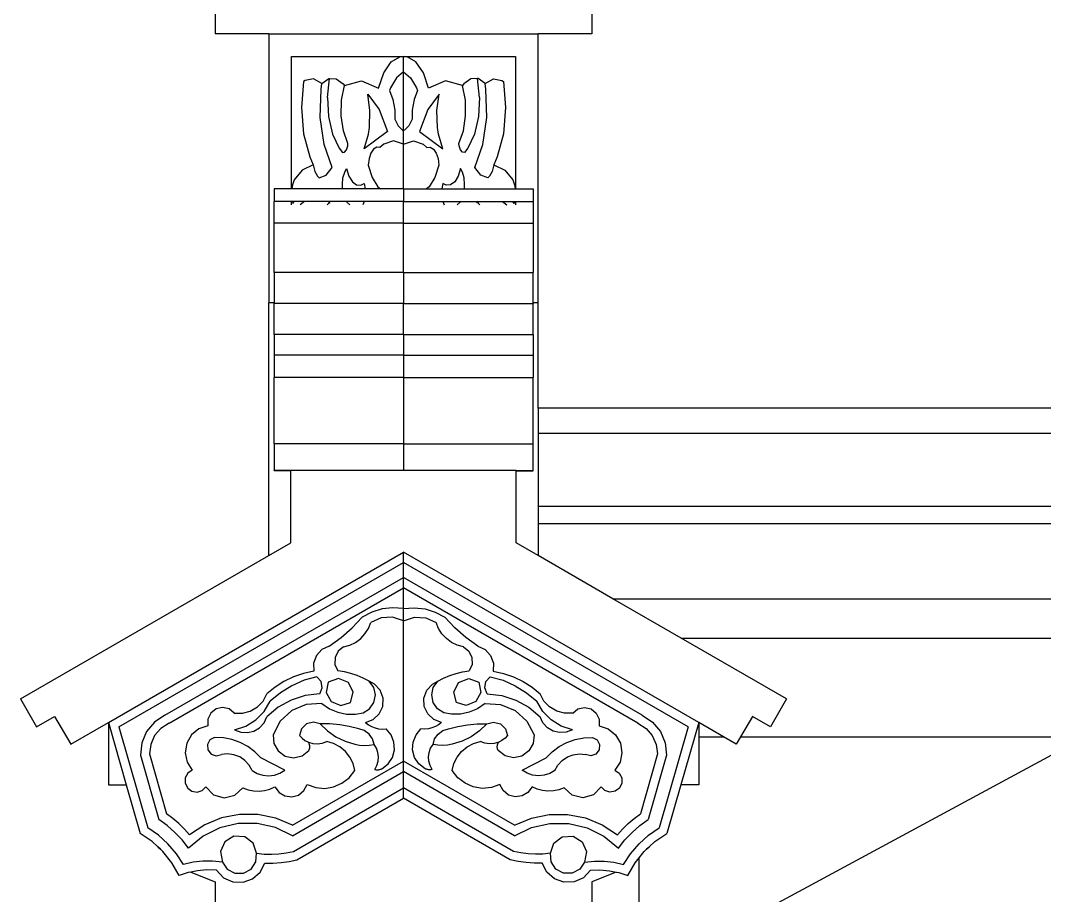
# Model space of a CAD drawing. Extents: x -24961 to 905641, y -154323 to 635957.
# Drawn here: x 395459 to 396981, y -101452 to -100152 of the extents above; entities that cross this region are included whole.
import ezdxf

# ---------------------------------------------------------------- set-up
doc = ezdxf.new("R2010")
doc.units = 0
doc.header["$LTSCALE"] = 1000
doc.header["$MEASUREMENT"] = 0
doc.layers.add('WALL', color=9, linetype='Continuous')
doc.layers.add('建筑_瓦', color=8, linetype='Continuous')

msp = doc.modelspace()

# ---------------------------------------------------------------- linework, layer by layer
for p, q in [((395748.2, -100132.1), (395748.2, -100171.9)), ((396308.2, -100132.1), (396308.2, -100171.9)), ((395828.2, -100171.9), (395748.2, -100171.9)), ((395828.2, -100171.9), (395828.2, -100571.9)), ((395828.2, -100171.9), (396228.2, -100171.9)), ((396228.2, -100571.9), (396228.2, -100171.9)), ((396308.2, -100171.9), (396228.2, -100171.9)), ((395861.9, -100402.3), (395861.9, -100205.6)), ((395861.9, -100205.6), (396028.2, -100205.6)), ((396009.8, -100213.9), (396022.8, -100206.1)), ((396022.8, -100206.1), (396028.2, -100205.6)), ((396033.7, -100206.1), (396028.2, -100205.6)), ((396028.2, -100228.7), (396028.2, -100205.6)), ((396028.2, -100205.6), (396194.6, -100205.6)), ((396046.7, -100213.9), (396033.7, -100206.1)), ((396194.6, -100205.6), (396194.6, -100402.3)), ((395998.8, -100230.1), (396009.8, -100213.9)), ((396057.7, -100230.1), (396046.7, -100213.9)), ((395894.6, -100239.2), (395882.1, -100241.4)), ((395906.7, -100246.1), (395894.6, -100239.2)), ((395906.7, -100246.1), (395917.1, -100238.6)), ((395915.2, -100266.5), (395918.2, -100238.7)), ((395917.1, -100238.6), (395918.2, -100238.7)), ((395918.2, -100238.7), (395928.1, -100238.8)), ((395928.1, -100238.8), (395938.5, -100246.5)), ((395991, -100252.8), (395998.8, -100230.1)), ((396017.6, -100237.4), (396009, -100252.6)), ((396028.2, -100228.7), (396017.6, -100237.4)), ((396028.2, -100316), (396028.2, -100228.7)), ((396028.2, -100228.7), (396038.8, -100237.4)), ((396038.8, -100237.4), (396047.5, -100252.6)), ((396065.5, -100252.8), (396057.7, -100230.1)), ((396128.3, -100238.8), (396118, -100246.5)), ((396138.3, -100238.7), (396128.3, -100238.8)), ((396139.4, -100238.6), (396138.3, -100238.7)), ((396141.3, -100266.5), (396138.3, -100238.7)), ((396149.7, -100246.1), (396139.4, -100238.6)), ((396149.7, -100246.1), (396161.8, -100239.2)), ((396161.8, -100239.2), (396174.3, -100241.4)), ((395879.7, -100242.9), (395876.5, -100281.7)), ((395882.1, -100241.4), (395879.7, -100242.9)), ((395904.5, -100296.3), (395905.7, -100254.3)), ((395905.7, -100254.3), (395906.7, -100246.1)), ((395936.3, -100270.6), (395940.4, -100248.9)), ((395938.5, -100246.5), (395940.4, -100248.9)), ((395940.4, -100248.9), (395965.8, -100241.9)), ((395965.8, -100241.9), (395991, -100252.8)), ((396009, -100252.6), (396007.5, -100256.3)), ((396047.5, -100252.6), (396048.9, -100256.3)), ((396090.6, -100241.9), (396065.5, -100252.8)), ((396116.1, -100248.9), (396090.6, -100241.9)), ((396118, -100246.5), (396116.1, -100248.9)), ((396120.2, -100270.6), (396116.1, -100248.9)), ((396150.8, -100254.3), (396149.7, -100246.1)), ((396152, -100296.3), (396150.8, -100254.3)), ((396174.3, -100241.4), (396176.7, -100242.9)), ((396176.7, -100242.9), (396180, -100281.7)), ((395915.2, -100266.5), (395916.7, -100295.2)), ((395935.8, -100293.8), (395936.3, -100270.6)), ((395978.4, -100286), (395975.1, -100261.6)), ((395975.1, -100261.6), (395992.1, -100284.5)), ((396007.5, -100256.3), (396012.6, -100269.5)), ((396012.6, -100269.5), (396015.2, -100285.3)), ((396043.9, -100269.5), (396041.3, -100285.3)), ((396048.9, -100256.3), (396043.9, -100269.5)), ((396081.4, -100261.6), (396064.4, -100284.5)), ((396078, -100286), (396081.4, -100261.6)), ((396120.6, -100293.8), (396120.2, -100270.6)), ((396141.3, -100266.5), (396139.7, -100295.2)), ((395876.5, -100281.7), (395879.7, -100320.5)), ((395977.7, -100311.3), (395978.4, -100286)), ((395992.1, -100284.5), (396004.4, -100317.4)), ((396015.2, -100285.3), (396015.4, -100298.7)), ((396041.3, -100285.3), (396041.1, -100298.7)), ((396064.4, -100284.5), (396052, -100317.4)), ((396078.8, -100311.3), (396078, -100286)), ((396180, -100281.7), (396176.8, -100320.5)), ((395910.2, -100336.7), (395904.5, -100296.3)), ((395916.7, -100295.2), (395922.8, -100321.3)), ((395939.1, -100316.1), (395935.8, -100293.8)), ((396015.4, -100298.7), (396020.4, -100309)), ((396041.1, -100298.7), (396036.1, -100309)), ((396117.4, -100316.1), (396120.6, -100293.8)), ((396139.7, -100295.2), (396133.7, -100321.3)), ((396146.2, -100336.7), (396152, -100296.3)), ((395945.7, -100334.9), (395939.1, -100316.1)), ((395976.2, -100321), (395977.7, -100311.3)), ((396020.4, -100309), (396026.8, -100315.3)), ((396026.8, -100315.3), (396028.2, -100316)), ((396029.6, -100315.3), (396028.2, -100316)), ((396028.2, -100336.2), (396028.2, -100316)), ((396036.1, -100309), (396029.6, -100315.3)), ((396080.3, -100321), (396078.8, -100311.3)), ((396110.7, -100334.9), (396117.4, -100316.1)), ((395879.7, -100320.5), (395888.9, -100355)), ((395922.8, -100321.3), (395932.6, -100342.1)), ((396004.4, -100317.4), (395969.9, -100342.9)), ((395969.9, -100342.9), (395976.2, -100321)), ((396013.5, -100331.2), (395998.9, -100336.3)), ((396028.2, -100336.2), (396013.5, -100331.2)), ((396028.2, -100336.2), (396042.9, -100331.2)), ((396042.9, -100331.2), (396057.6, -100336.3)), ((396052, -100317.4), (396086.6, -100342.9)), ((396086.6, -100342.9), (396080.3, -100321)), ((396133.7, -100321.3), (396123.9, -100342.1)), ((396176.8, -100320.5), (396167.5, -100355)), ((395922.2, -100370.9), (395910.2, -100336.7)), ((395932.6, -100342.1), (395937.4, -100348.3)), ((395940.7, -100347.8), (395943.5, -100344.4)), ((395943.5, -100344.4), (395945.3, -100338.7)), ((395945.3, -100338.7), (395945.7, -100334.9)), ((395983.8, -100343.6), (395979.8, -100349.5)), ((395988.5, -100340.7), (395983.8, -100343.6)), ((395993.3, -100341), (395988.5, -100340.7)), ((395998.9, -100336.3), (395993.3, -100341)), ((396028.2, -100402.3), (396028.2, -100336.2)), ((396057.6, -100336.3), (396063.1, -100341)), ((396063.1, -100341), (396068, -100340.7)), ((396068, -100340.7), (396072.7, -100343.6)), ((396072.7, -100343.6), (396076.7, -100349.5)), ((396111.1, -100338.7), (396110.7, -100334.9)), ((396113, -100344.4), (396111.1, -100338.7)), ((396115.8, -100347.8), (396113, -100344.4)), ((396123.9, -100342.1), (396119.1, -100348.3)), ((396134.3, -100370.9), (396146.2, -100336.7)), ((395888.9, -100355), (395894.1, -100366.7)), ((395937.4, -100348.3), (395940.7, -100347.8)), ((395977, -100357.6), (395975.6, -100367.2)), ((395979.8, -100349.5), (395977, -100357.6)), ((396076.7, -100349.5), (396079.5, -100357.6)), ((396079.5, -100357.6), (396080.9, -100367.2)), ((396119.1, -100348.3), (396115.8, -100347.8)), ((396167.5, -100355), (396162.4, -100366.7)), ((395877.6, -100374.6), (395865.9, -100389)), ((395894.1, -100366.7), (395877.6, -100374.6)), ((395894.1, -100366.7), (395896.4, -100376.5)), ((395896.4, -100376.5), (395900.3, -100383.7)), ((395913.1, -100382.1), (395922.2, -100370.9)), ((395938.3, -100386.2), (395940.8, -100377.5)), ((395940.8, -100377.5), (395943.7, -100372.1)), ((395943.7, -100372.1), (395947.2, -100383.5)), ((395975.6, -100367.2), (395981.5, -100385.7)), ((396080.9, -100367.2), (396075, -100385.7)), ((396112.8, -100372.1), (396109.3, -100383.5)), ((396115.7, -100377.5), (396112.8, -100372.1)), ((396118.2, -100386.2), (396115.7, -100377.5)), ((396143.3, -100382.1), (396134.3, -100370.9)), ((396160.1, -100376.5), (396156.2, -100383.7)), ((396162.4, -100366.7), (396160.1, -100376.5)), ((396162.4, -100366.7), (396178.9, -100374.6)), ((396178.9, -100374.6), (396190.6, -100389)), ((395865.9, -100389), (395863.2, -100396.7)), ((395900.3, -100383.7), (395902.7, -100386)), ((395902.7, -100386), (395913.1, -100382.1)), ((395937.4, -100396.1), (395938.3, -100386.2)), ((395947.2, -100383.5), (395952.2, -100392)), ((395952.2, -100392), (395958.3, -100396.7)), ((395981.5, -100385.7), (395990, -100399.3)), ((396075, -100385.7), (396066.5, -100399.3)), ((396104.3, -100392), (396098.2, -100396.7)), ((396109.3, -100383.5), (396104.3, -100392)), ((396119.1, -100396.1), (396118.2, -100386.2)), ((396153.7, -100386), (396143.3, -100382.1)), ((396156.2, -100383.7), (396153.7, -100386)), ((396190.6, -100389), (396193.3, -100396.7)), ((395835.8, -100402.3), (395835.8, -100421.1)), ((395861.9, -100402.3), (395835.8, -100402.3)), ((395862.4, -100402.3), (395861.9, -100402.3)), ((395863.2, -100396.7), (395862.4, -100402.3)), ((395937.8, -100402.3), (395862.4, -100402.3)), ((395937.8, -100402.3), (395937.4, -100396.1)), ((395971.3, -100402.3), (395937.8, -100402.3)), ((395958.3, -100396.7), (395964.9, -100397.1)), ((395964.9, -100397.1), (395969.9, -100394.3)), ((395969.9, -100394.3), (395971.3, -100402.3)), ((395994.2, -100402.3), (395971.3, -100402.3)), ((395990, -100399.3), (395994.2, -100402.3)), ((396028.2, -100402.3), (395994.2, -100402.3)), ((396028.2, -100402.3), (396028.2, -100421.1)), ((396028.2, -100402.3), (396062.3, -100402.3)), ((396066.5, -100399.3), (396062.3, -100402.3)), ((396062.3, -100402.3), (396085.2, -100402.3)), ((396086.6, -100394.3), (396085.2, -100402.3)), ((396085.2, -100402.3), (396118.7, -100402.3)), ((396091.6, -100397.1), (396086.6, -100394.3)), ((396098.2, -100396.7), (396091.6, -100397.1)), ((396118.7, -100402.3), (396119.1, -100396.1)), ((396118.7, -100402.3), (396194.1, -100402.3)), ((396193.3, -100396.7), (396194.1, -100402.3)), ((396194.1, -100402.3), (396194.6, -100402.3)), ((396194.6, -100402.3), (396220.7, -100402.3)), ((396220.7, -100402.3), (396220.7, -100421.1)), ((395861.9, -100421.1), (395835.8, -100421.1)), ((395835.8, -100453.2), (395835.8, -100421.1)), ((395861.9, -100426), (395861.9, -100421.1)), ((395863.2, -100421.1), (395861.9, -100421.1)), ((395863.2, -100421.1), (395863.8, -100424)), ((395865.8, -100421.1), (395863.2, -100421.1)), ((395863.8, -100424), (395865.8, -100421.1)), ((395879, -100421.1), (395865.8, -100421.1)), ((395879, -100422.8), (395874.8, -100426)), ((395881.3, -100421.1), (395879, -100422.8)), ((395879, -100421.1), (395879, -100422.8)), ((395881.3, -100421.1), (395879, -100421.1)), ((395915.3, -100421.1), (395881.3, -100421.1)), ((395919, -100422.7), (395915.3, -100421.1)), ((395943.5, -100421.1), (395915.3, -100421.1)), ((395917.3, -100423.6), (395919, -100422.7)), ((395943.9, -100422), (395943.5, -100421.1)), ((395969.7, -100421.1), (395943.5, -100421.1)), ((395948.4, -100426), (395943.9, -100422)), ((395969.7, -100421.1), (395967.9, -100426)), ((396028.2, -100421.1), (395969.7, -100421.1)), ((396028.2, -100421.1), (396086.7, -100421.1)), ((396028.2, -100453.2), (396028.2, -100421.1)), ((396086.7, -100421.1), (396088.6, -100426)), ((396086.7, -100421.1), (396113, -100421.1)), ((396108.1, -100426), (396112.5, -100422)), ((396112.5, -100422), (396113, -100421.1)), ((396113, -100421.1), (396141.1, -100421.1)), ((396137.4, -100422.7), (396141.1, -100421.1)), ((396139.2, -100423.6), (396137.4, -100422.7)), ((396141.1, -100421.1), (396175.2, -100421.1)), ((396175.2, -100421.1), (396177.5, -100422.8)), ((396175.2, -100421.1), (396177.5, -100421.1)), ((396177.5, -100421.1), (396177.5, -100422.8)), ((396177.5, -100421.1), (396190.7, -100421.1)), ((396177.5, -100422.8), (396181.6, -100426)), ((396192.7, -100424), (396190.7, -100421.1)), ((396190.7, -100421.1), (396193.2, -100421.1)), ((396193.2, -100421.1), (396192.7, -100424)), ((396193.2, -100421.1), (396194.6, -100421.1)), ((396194.6, -100421.1), (396194.6, -100426)), ((396194.6, -100421.1), (396220.7, -100421.1)), ((396220.7, -100421.1), (396220.7, -100453.2)), ((395914.9, -100426), (395917.3, -100423.6)), ((396141.6, -100426), (396139.2, -100423.6)), ((396028.2, -100453.2), (395835.8, -100453.2)), ((395835.8, -100526.6), (395835.8, -100453.2)), ((396028.2, -100526.6), (396028.2, -100453.2)), ((396028.2, -100453.2), (396220.7, -100453.2)), ((396220.7, -100453.2), (396220.7, -100526.6)), ((396028.2, -100526.6), (395835.8, -100526.6)), ((395835.8, -100526.6), (395835.8, -100571.9)), ((396028.2, -100526.6), (396028.2, -100572.8)), ((396028.2, -100526.6), (396220.7, -100526.6)), ((396220.7, -100571.9), (396220.7, -100526.6)), ((395835.8, -100571.9), (395828.2, -100571.9)), ((395828.2, -100947.1), (395828.2, -100571.9)), ((395835.8, -100571.9), (395835.8, -100572.8)), ((396028.2, -100572.8), (395835.8, -100572.8)), ((395835.8, -100619), (395835.8, -100572.8)), ((396028.2, -100572.8), (396220.7, -100572.8)), ((396028.2, -100619), (396028.2, -100572.8)), ((396228.2, -100571.9), (396220.7, -100571.9)), ((396220.7, -100571.9), (396220.7, -100572.8)), ((396220.7, -100619), (396220.7, -100572.8)), ((396228.2, -100728.3), (396228.2, -100571.9)), ((395835.8, -100619), (395835.8, -100649.4)), ((396028.2, -100619), (395835.8, -100619)), ((396028.2, -100619), (396220.7, -100619)), ((396028.2, -100619), (396028.2, -100649.4)), ((396220.7, -100619), (396220.7, -100649.4)), ((396028.2, -100649.4), (395835.8, -100649.4)), ((395835.8, -100649.4), (395835.8, -100682.5)), ((396028.2, -100649.4), (396220.7, -100649.4)), ((396028.2, -100649.4), (396028.2, -100682.5)), ((396220.7, -100649.4), (396220.7, -100682.5)), ((396028.2, -100682.5), (395835.8, -100682.5)), ((395835.8, -100781.3), (395835.8, -100682.5)), ((396028.2, -100682.5), (396220.7, -100682.5)), ((396028.2, -100682.5), (396028.2, -100781.3)), ((396220.7, -100781.3), (396220.7, -100682.5)), ((405424, -100728.3), (396228.2, -100728.3)), ((396228.2, -100728.3), (396228.2, -100765.9)), ((405434.7, -100765.9), (396228.2, -100765.9)), ((396228.2, -100765.9), (396228.2, -100874.6)), ((396028.2, -100781.3), (395835.8, -100781.3)), ((395835.8, -100781.3), (395835.8, -100820.8)), ((396028.2, -100781.3), (396220.7, -100781.3)), ((396028.2, -100781.3), (396028.2, -100820.8)), ((396220.7, -100820.8), (396220.7, -100781.3)), ((395835.8, -100821.1), (395835.8, -100820.8)), ((395860.7, -100820.8), (395835.8, -100820.8)), ((395860.7, -100821.1), (395835.8, -100821.1)), ((395835.8, -100821.4), (395835.8, -100821.1)), ((395860.7, -100821.4), (395835.8, -100821.4)), ((396028.2, -100820.8), (395860.7, -100820.8)), ((395860.7, -100821.1), (395860.7, -100820.8)), ((395860.7, -100821.4), (395860.7, -100821.1)), ((395860.7, -100928.4), (395860.7, -100821.4)), ((396195.7, -100820.8), (396028.2, -100820.8)), ((396195.7, -100820.8), (396220.7, -100820.8)), ((396195.7, -100821.1), (396195.7, -100820.8)), ((396195.7, -100821.1), (396220.7, -100821.1)), ((396195.7, -100821.4), (396195.7, -100821.1)), ((396195.7, -100821.4), (396220.7, -100821.4)), ((396195.7, -100928.4), (396195.7, -100821.4)), ((396220.7, -100820.8), (396220.7, -100821.1)), ((396220.7, -100821.4), (396220.7, -100821.1)), ((405548.2, -100874.6), (396228.2, -100874.6)), ((396228.2, -100874.6), (396228.2, -100900.2)), ((405628.2, -100900.2), (396228.2, -100900.2)), ((396228.2, -100900.2), (396228.2, -100947.1)), ((395828.2, -100947.1), (395860.7, -100928.4)), ((396228.2, -100947.1), (396195.7, -100928.4)), ((395459, -101160.3), (395828.2, -100947.1)), ((395589.6, -101195.4), (396028.2, -100942.2)), ((396028.2, -100957.6), (396028.2, -100942.2)), ((396466.9, -101195.4), (396028.2, -100942.2)), ((396339.3, -101011.3), (396228.2, -100947.1)), ((395605.2, -101201.8), (396028.2, -100957.6)), ((396028.2, -100979.9), (396028.2, -100957.6)), ((396451.2, -101201.8), (396028.2, -100957.6)), ((395673.7, -101184.6), (396028.2, -100979.9)), ((396028.2, -100995.3), (396028.2, -100979.9)), ((396382.7, -101184.6), (396028.2, -100979.9)), ((395679.8, -101196.5), (396028.2, -100995.3)), ((396028.2, -101026.1), (396028.2, -100995.3)), ((396376.7, -101196.5), (396028.2, -100995.3)), ((396339.3, -101011.3), (405628.2, -101011.3)), ((396440.8, -101069.9), (396339.3, -101011.3)), ((395981, -101031.3), (395967, -101039)), ((395996.3, -101026.4), (395981, -101031.3)), ((396012.3, -101024.7), (395996.3, -101026.4)), ((396028.2, -101026.1), (396012.3, -101024.7)), ((396028.2, -101026.1), (396044.2, -101024.7)), ((396028.2, -101044.1), (396028.2, -101026.1)), ((396044.2, -101024.7), (396060.2, -101026.4)), ((396060.2, -101026.4), (396075.4, -101031.3)), ((396075.4, -101031.3), (396089.5, -101039)), ((395951.9, -101054.7), (395967, -101039)), ((395976, -101055.5), (395979.5, -101046.6)), ((395995, -101039.6), (395979.5, -101046.6)), ((396012, -101038.7), (395995, -101039.6)), ((396028.2, -101044.1), (396012, -101038.7)), ((396028.2, -101044.1), (396044.4, -101038.7)), ((396028.2, -101252.8), (396028.2, -101044.1)), ((396044.4, -101038.7), (396061.5, -101039.6)), ((396061.5, -101039.6), (396077, -101046.6)), ((396080.4, -101055.5), (396077, -101046.6)), ((396104.6, -101054.7), (396089.5, -101039)), ((395935.5, -101069), (395951.9, -101054.7)), ((395971, -101063.6), (395976, -101055.5)), ((396085.4, -101063.6), (396080.4, -101055.5)), ((396121, -101069), (396104.6, -101054.7)), ((395918, -101081.8), (395935.5, -101069)), ((395948.5, -101080.5), (395957, -101076.3)), ((395957, -101076.3), (395964.6, -101070.6)), ((395964.6, -101070.6), (395971, -101063.6)), ((396091.9, -101070.6), (396085.4, -101063.6)), ((396099.5, -101076.3), (396091.9, -101070.6)), ((396108, -101080.5), (396099.5, -101076.3)), ((396138.5, -101081.8), (396121, -101069)), ((396440.8, -101069.9), (405628.2, -101069.9)), ((396597.4, -101160.3), (396440.8, -101069.9)), ((395907.1, -101087), (395899, -101095.8)), ((395918, -101081.8), (395907.1, -101087)), ((395931.2, -101089.5), (395926.6, -101098.8)), ((395939.3, -101083.1), (395931.2, -101089.5)), ((395939.3, -101083.1), (395948.5, -101080.5)), ((396117.2, -101083.1), (396108, -101080.5)), ((396117.2, -101083.1), (396125.3, -101089.5)), ((396125.3, -101089.5), (396129.9, -101098.8)), ((396138.5, -101081.8), (396149.4, -101087)), ((396149.4, -101087), (396157.5, -101095.8)), ((395899, -101095.8), (395894.7, -101107)), ((395894.7, -101107), (395894.9, -101119.1)), ((395926.6, -101098.8), (395926.4, -101109.2)), ((396129.9, -101098.8), (396130.1, -101109.2)), ((396157.5, -101095.8), (396161.8, -101107)), ((396161.8, -101107), (396161.6, -101119.1)), ((395879.5, -101122.3), (395864.7, -101127.4)), ((395894.9, -101119.1), (395879.5, -101122.3)), ((395926.4, -101109.2), (395930.6, -101118.6)), ((395940.4, -101120.2), (395930.6, -101118.6)), ((395950, -101122.5), (395940.4, -101120.2)), ((395959.4, -101125.6), (395950, -101122.5)), ((396097.1, -101125.6), (396106.5, -101122.5)), ((396106.5, -101122.5), (396116.1, -101120.2)), ((396116.1, -101120.2), (396125.8, -101118.6)), ((396130.1, -101109.2), (396125.8, -101118.6)), ((396161.6, -101119.1), (396176.9, -101122.3)), ((396176.9, -101122.3), (396191.8, -101127.4)), ((395850.5, -101134.2), (395837.3, -101142.7)), ((395864.7, -101127.4), (395850.5, -101134.2)), ((395880.4, -101132.6), (395862.2, -101140.6)), ((395899.5, -101127.3), (395880.4, -101132.6)), ((395905.8, -101134.4), (395899.5, -101127.3)), ((395907.5, -101143.9), (395905.8, -101134.4)), ((395916.4, -101135.4), (395913.5, -101150.5)), ((395931.4, -101130), (395916.4, -101135.4)), ((395946.3, -101135.8), (395931.4, -101130)), ((395953.6, -101150), (395946.3, -101135.8)), ((395968.5, -101129.3), (395959.4, -101125.6)), ((395977.4, -101133.8), (395968.5, -101129.3)), ((395985.1, -101138.4), (395977.4, -101133.8)), ((395984, -101143.1), (395977.4, -101133.8)), ((395993.5, -101147.4), (395985.1, -101138.4)), ((396063, -101147.4), (396071.4, -101138.4)), ((396071.4, -101138.4), (396079.1, -101133.8)), ((396072.5, -101143.1), (396079.1, -101133.8)), ((396079.1, -101133.8), (396087.9, -101129.3)), ((396087.9, -101129.3), (396097.1, -101125.6)), ((396102.9, -101150), (396110.2, -101135.8)), ((396110.2, -101135.8), (396125.1, -101130)), ((396125.1, -101130), (396140.1, -101135.4)), ((396140.1, -101135.4), (396142.9, -101150.5)), ((396149, -101143.9), (396150.7, -101134.4)), ((396150.7, -101134.4), (396157, -101127.3)), ((396157, -101127.3), (396176.1, -101132.6)), ((396176.1, -101132.6), (396194.3, -101140.6)), ((396191.8, -101127.4), (396205.9, -101134.2)), ((396205.9, -101134.2), (396219.2, -101142.7)), ((395819.5, -101163.4), (395825.2, -101152.7)), ((395837.3, -101142.7), (395825.2, -101152.7)), ((395845.4, -101151), (395830.2, -101163.7)), ((395862.2, -101140.6), (395845.4, -101151)), ((395904, -101152.8), (395882.1, -101155.2)), ((395904, -101152.8), (395907.5, -101143.9)), ((395913.5, -101150.5), (395920.8, -101164)), ((395949.7, -101165.5), (395953.6, -101150)), ((395986.4, -101154.2), (395984, -101143.1)), ((395997.8, -101159), (395993.5, -101147.4)), ((396058.6, -101159), (396063, -101147.4)), ((396070.1, -101154.2), (396072.5, -101143.1)), ((396106.8, -101165.5), (396102.9, -101150)), ((396142.9, -101150.5), (396135.7, -101164)), ((396152.4, -101152.8), (396149, -101143.9)), ((396152.4, -101152.8), (396174.4, -101155.2)), ((396194.3, -101140.6), (396211.1, -101151)), ((396211.1, -101151), (396226.3, -101163.7)), ((396219.2, -101142.7), (396231.3, -101152.7)), ((396237, -101163.4), (396231.3, -101152.7)), ((395459, -101160.3), (395483, -101201.7)), ((395811.1, -101172.2), (395819.5, -101163.4)), ((395821.2, -101178.8), (395830.2, -101163.7)), ((395861.1, -101161.9), (395841.9, -101172.6)), ((395882.1, -101155.2), (395861.1, -101161.9)), ((395883.8, -101168.4), (395862.3, -101177.4)), ((395907.1, -101167.2), (395883.8, -101168.4)), ((395907.1, -101167.2), (395918.2, -101174.8)), ((395920.8, -101164), (395935, -101169.9)), ((395935, -101169.9), (395949.7, -101165.5)), ((395977.9, -101174.9), (395984.3, -101165.4)), ((395984.3, -101165.4), (395986.4, -101154.2)), ((395997.4, -101171.3), (395997.8, -101159)), ((396059.1, -101171.3), (396058.6, -101159)), ((396072.2, -101165.4), (396070.1, -101154.2)), ((396078.6, -101174.9), (396072.2, -101165.4)), ((396121.5, -101169.9), (396106.8, -101165.5)), ((396135.7, -101164), (396121.5, -101169.9)), ((396149.4, -101167.2), (396138.3, -101174.8)), ((396149.4, -101167.2), (396172.6, -101168.4)), ((396172.6, -101168.4), (396194.1, -101177.4)), ((396174.4, -101155.2), (396195.4, -101161.9)), ((396195.4, -101161.9), (396214.6, -101172.6)), ((396235.3, -101178.8), (396226.3, -101163.7)), ((396245.4, -101172.2), (396237, -101163.4)), ((396597.4, -101160.3), (396573.5, -101201.7)), ((395741.8, -101181.3), (395737.4, -101190.2)), ((395749.6, -101175.2), (395741.8, -101181.3)), ((395759.3, -101173), (395749.6, -101175.2)), ((395769, -101175.2), (395759.3, -101173)), ((395776.7, -101181.4), (395769, -101175.2)), ((395776.7, -101181.4), (395788.9, -101181.6)), ((395788.9, -101181.6), (395800.6, -101178.4)), ((395800.6, -101178.4), (395811.1, -101172.2)), ((395808.9, -101191.4), (395821.2, -101178.8)), ((395841.9, -101172.6), (395825.1, -101187)), ((395862.3, -101177.4), (395845.1, -101193.1)), ((395918.2, -101174.8), (395930.5, -101180)), ((395930.5, -101180), (395943.7, -101182.8)), ((395943.7, -101182.8), (395957.1, -101183)), ((395957.1, -101183), (395968.3, -101181.1)), ((395968.3, -101181.1), (395977.9, -101174.9)), ((395983.2, -101191), (395992.3, -101182.6)), ((395992.3, -101182.6), (395997.4, -101171.3)), ((396064.2, -101182.6), (396059.1, -101171.3)), ((396073.3, -101191), (396064.2, -101182.6)), ((396088.1, -101181.1), (396078.6, -101174.9)), ((396099.4, -101183), (396088.1, -101181.1)), ((396112.8, -101182.8), (396099.4, -101183)), ((396125.9, -101180), (396112.8, -101182.8)), ((396138.3, -101174.8), (396125.9, -101180)), ((396194.1, -101177.4), (396211.3, -101193.1)), ((396214.6, -101172.6), (396231.3, -101187)), ((396247.6, -101191.4), (396235.3, -101178.8)), ((396255.9, -101178.4), (396245.4, -101172.2)), ((396267.6, -101181.6), (396255.9, -101178.4)), ((396279.8, -101181.4), (396267.6, -101181.6)), ((396279.8, -101181.4), (396287.5, -101175.2)), ((396287.5, -101175.2), (396297.2, -101173)), ((396297.2, -101173), (396306.9, -101175.2)), ((396306.9, -101175.2), (396314.7, -101181.3)), ((396314.7, -101181.3), (396319, -101190.2)), ((395483, -101201.7), (395509.8, -101186.2)), ((395509.8, -101186.2), (395533.7, -101227.7)), ((395533.7, -101227.7), (395589.6, -101195.4)), ((395589.6, -101195.4), (395589.6, -101287.9)), ((395589.6, -101195.4), (395616, -101287.9)), ((395658.3, -101194.7), (395646.5, -101208.8)), ((395673.7, -101184.6), (395658.3, -101194.7)), ((395679.8, -101196.5), (395667.8, -101204.1)), ((395737.4, -101190.2), (395737.4, -101200.2)), ((395794, -101200.7), (395808.9, -101191.4)), ((395814.3, -101203.1), (395821, -101195.9)), ((395821, -101195.9), (395825.1, -101187)), ((395845.1, -101193.1), (395834.3, -101213.7)), ((395884.2, -101197.2), (395876.7, -101204.5)), ((395894.3, -101194.6), (395884.2, -101197.2)), ((395904.4, -101197.1), (395894.3, -101194.6)), ((395904.4, -101197.1), (395915.2, -101207.7)), ((395918.9, -101197.2), (395904.4, -101197.1)), ((395933.4, -101198.6), (395918.9, -101197.2)), ((395947.6, -101201.1), (395933.4, -101198.6)), ((395971.7, -101195.3), (395983.2, -101191)), ((395971.7, -101195.3), (395976, -101198.6)), ((395976, -101198.6), (395980.8, -101201.3)), ((396084.8, -101195.3), (396073.3, -101191)), ((396080.4, -101198.6), (396075.6, -101201.3)), ((396084.8, -101195.3), (396080.4, -101198.6)), ((396108.8, -101201.1), (396123.1, -101198.6)), ((396123.1, -101198.6), (396137.6, -101197.2)), ((396137.6, -101197.2), (396152.1, -101197.1)), ((396152.1, -101197.1), (396141.3, -101207.7)), ((396152.1, -101197.1), (396162.2, -101194.6)), ((396162.2, -101194.6), (396172.2, -101197.2)), ((396172.2, -101197.2), (396179.8, -101204.5)), ((396211.3, -101193.1), (396222.2, -101213.7)), ((396235.5, -101195.9), (396231.3, -101187)), ((396242.2, -101203.1), (396235.5, -101195.9)), ((396262.5, -101200.7), (396247.6, -101191.4)), ((396319, -101190.2), (396319.1, -101200.2)), ((396376.7, -101196.5), (396388.7, -101204.1)), ((396382.7, -101184.6), (396398.2, -101194.7)), ((396398.2, -101194.7), (396410, -101208.8)), ((396466.9, -101195.4), (396440.4, -101287.9)), ((396466.9, -101195.4), (396466.9, -101216.6)), ((396503.6, -101216.6), (396466.9, -101195.4)), ((396546.7, -101186.2), (396529.1, -101216.6)), ((396573.5, -101201.7), (396546.7, -101186.2)), ((395605.2, -101201.8), (395648.1, -101351.6)), ((395646.5, -101208.8), (395639.4, -101225.7)), ((395658.4, -101214.8), (395652.6, -101227.8)), ((395667.8, -101204.1), (395658.4, -101214.8)), ((395713, -101213.8), (395706, -101226.2)), ((395723.9, -101204.8), (395713, -101213.8)), ((395737.4, -101200.2), (395723.9, -101204.8)), ((395777.3, -101206.1), (395794, -101200.7)), ((395777.3, -101206.1), (395786.4, -101209.7)), ((395786.4, -101209.7), (395796.3, -101210.3)), ((395796.3, -101210.3), (395805.8, -101208.1)), ((395805.8, -101208.1), (395814.3, -101203.1)), ((395834.3, -101213.7), (395835.5, -101226.5)), ((395876.7, -101204.5), (395873.6, -101214.4)), ((395873.6, -101214.4), (395877.4, -101218.5)), ((395915.2, -101207.7), (395927.6, -101216.5)), ((395961.6, -101204.9), (395947.6, -101201.1)), ((395969.9, -101207.4), (395961.6, -101204.9)), ((395977, -101212.5), (395969.9, -101207.4)), ((395982, -101219.6), (395977, -101212.5)), ((395980.8, -101201.3), (395986, -101203.3)), ((395986, -101203.3), (395991.3, -101204.5)), ((395991.3, -101204.5), (395996.8, -101205)), ((395996.8, -101205), (396002.3, -101204.7)), ((396009.7, -101213.6), (396002.3, -101204.7)), ((396014, -101224.3), (396009.7, -101213.6)), ((396042.5, -101224.3), (396046.8, -101213.6)), ((396046.8, -101213.6), (396054.2, -101204.7)), ((396059.7, -101205), (396054.2, -101204.7)), ((396065.2, -101204.5), (396059.7, -101205)), ((396070.5, -101203.3), (396065.2, -101204.5)), ((396075.6, -101201.3), (396070.5, -101203.3)), ((396074.5, -101219.6), (396079.5, -101212.5)), ((396079.5, -101212.5), (396086.5, -101207.4)), ((396086.5, -101207.4), (396094.9, -101204.9)), ((396094.9, -101204.9), (396108.8, -101201.1)), ((396141.3, -101207.7), (396128.9, -101216.5)), ((396182.8, -101214.4), (396179.1, -101218.5)), ((396179.8, -101204.5), (396182.8, -101214.4)), ((396222.2, -101213.7), (396221, -101226.5)), ((396250.6, -101208.1), (396242.2, -101203.1)), ((396260.2, -101210.3), (396250.6, -101208.1)), ((396270, -101209.7), (396260.2, -101210.3)), ((396279.2, -101206.1), (396262.5, -101200.7)), ((396279.2, -101206.1), (396270, -101209.7)), ((396319.1, -101200.2), (396332.5, -101204.8)), ((396332.5, -101204.8), (396343.5, -101213.8)), ((396343.5, -101213.8), (396350.5, -101226.2)), ((396388.7, -101204.1), (396398, -101214.8)), ((396398, -101214.8), (396403.9, -101227.8)), ((396451.2, -101201.8), (396408.4, -101351.6)), ((396410, -101208.8), (396417.1, -101225.7)), ((395639.4, -101225.7), (395637.5, -101244)), ((395652.6, -101227.8), (395650.7, -101242)), ((395706, -101226.2), (395703.7, -101240.2)), ((395740.6, -101221.2), (395736.9, -101228.2)), ((395736.9, -101228.2), (395737.5, -101236.1)), ((395747.6, -101217.5), (395740.6, -101221.2)), ((395760.5, -101218.1), (395747.6, -101217.5)), ((395773.2, -101220.6), (395760.5, -101218.1)), ((395785.3, -101224.9), (395773.2, -101220.6)), ((395796.7, -101231), (395785.3, -101224.9)), ((395835.5, -101226.5), (395841.9, -101237.6)), ((395877.4, -101218.5), (395881.8, -101222)), ((395881.8, -101222), (395886.8, -101224.6)), ((395887.2, -101225.2), (395886.8, -101224.6)), ((395886.8, -101224.6), (395893.5, -101226.6)), ((395887.6, -101225.9), (395887.2, -101225.2)), ((395887.9, -101226.6), (395887.6, -101225.9)), ((395888.2, -101227.3), (395887.9, -101226.6)), ((395888.5, -101228), (395888.2, -101227.3)), ((395888.6, -101228.7), (395888.5, -101228)), ((395888.8, -101229.5), (395888.6, -101228.7)), ((395888.9, -101230.2), (395888.8, -101229.5)), ((395893.5, -101226.6), (395900.5, -101227.1)), ((395900.5, -101227.1), (395907.5, -101226.2)), ((395907.5, -101226.2), (395914.1, -101223.7)), ((395924.3, -101226.6), (395914.1, -101223.7)), ((395933.8, -101231.6), (395924.3, -101226.6)), ((395927.6, -101216.5), (395941.3, -101223)), ((395941.3, -101223), (395955.8, -101227.3)), ((395955.8, -101227.3), (395962.9, -101228.7)), ((395962.9, -101228.7), (395970.1, -101229.3)), ((395970.1, -101229.3), (395977.3, -101229)), ((395977.3, -101229), (395984.4, -101227.9)), ((395984.4, -101227.9), (395982, -101219.6)), ((395987.9, -101233.5), (395984.4, -101227.9)), ((396014.7, -101235.9), (396014, -101224.3)), ((396041.8, -101235.9), (396042.5, -101224.3)), ((396068.5, -101233.5), (396072.1, -101227.9)), ((396072.1, -101227.9), (396074.5, -101219.6)), ((396079.2, -101229), (396072.1, -101227.9)), ((396086.4, -101229.3), (396079.2, -101229)), ((396093.6, -101228.7), (396086.4, -101229.3)), ((396100.7, -101227.3), (396093.6, -101228.7)), ((396115.2, -101223), (396100.7, -101227.3)), ((396128.9, -101216.5), (396115.2, -101223)), ((396122.7, -101231.6), (396132.1, -101226.6)), ((396132.1, -101226.6), (396142.4, -101223.7)), ((396149, -101226.2), (396142.4, -101223.7)), ((396156, -101227.1), (396149, -101226.2)), ((396163, -101226.6), (396156, -101227.1)), ((396169.7, -101224.6), (396163, -101226.6)), ((396167.6, -101230.2), (396167.7, -101229.5)), ((396167.7, -101229.5), (396167.8, -101228.7)), ((396167.8, -101228.7), (396168, -101228)), ((396168, -101228), (396168.3, -101227.3)), ((396168.3, -101227.3), (396168.6, -101226.6)), ((396168.6, -101226.6), (396168.9, -101225.9)), ((396168.9, -101225.9), (396169.3, -101225.2)), ((396169.3, -101225.2), (396169.7, -101224.6)), ((396174.6, -101222), (396169.7, -101224.6)), ((396179.1, -101218.5), (396174.6, -101222)), ((396221, -101226.5), (396214.6, -101237.6)), ((396259.7, -101231), (396271.1, -101224.9)), ((396271.1, -101224.9), (396283.3, -101220.6)), ((396283.3, -101220.6), (396296, -101218.1)), ((396296, -101218.1), (396308.9, -101217.5)), ((396308.9, -101217.5), (396315.8, -101221.2)), ((396315.8, -101221.2), (396319.6, -101228.2)), ((396319.6, -101228.2), (396319, -101236.1)), ((396350.5, -101226.2), (396352.8, -101240.2)), ((396403.9, -101227.8), (396405.8, -101242)), ((396417.1, -101225.7), (396419, -101244)), ((396466.9, -101216.6), (396503.6, -101216.6)), ((396466.9, -101216.6), (396466.9, -101287.9)), ((396522.7, -101227.7), (396503.6, -101216.6)), ((396529.1, -101216.6), (396522.7, -101227.7)), ((396529.1, -101216.6), (396634.8, -101216.6)), ((396634.8, -101216.6), (396784.8, -101216.6)), ((396784.8, -101216.6), (397041.3, -101216.6)), ((395637.5, -101244), (395664.7, -101339.2)), ((395650.7, -101242), (395676.2, -101330.9)), ((395703.7, -101240.2), (395706.5, -101254.1)), ((395737.5, -101236.1), (395742.4, -101242.3)), ((395742.4, -101242.3), (395749.9, -101244.8)), ((395749.9, -101244.8), (395757.6, -101242.8)), ((395766.8, -101241.9), (395757.6, -101242.8)), ((395776.1, -101243.1), (395766.8, -101241.9)), ((395784.8, -101246.4), (395776.1, -101243.1)), ((395807.1, -101238.7), (395796.7, -101231)), ((395816.2, -101247.8), (395807.1, -101238.7)), ((395841.9, -101237.6), (395852.3, -101245.1)), ((395852.3, -101245.1), (395864.9, -101247.6)), ((395864.9, -101247.6), (395877.4, -101244.7)), ((395877.4, -101244.7), (395887.6, -101236.8)), ((395887.6, -101236.8), (395887.9, -101236.1)), ((395887.9, -101236.1), (395888.2, -101235.4)), ((395888.2, -101235.4), (395888.4, -101234.7)), ((395888.4, -101234.7), (395888.6, -101234)), ((395888.6, -101234), (395888.8, -101233.2)), ((395888.8, -101233.2), (395888.9, -101232.5)), ((395888.9, -101231), (395888.9, -101230.2)), ((395888.9, -101231.7), (395888.9, -101231)), ((395888.9, -101232.5), (395888.9, -101231.7)), ((395942, -101238.4), (395933.8, -101231.6)), ((395948.5, -101246.8), (395942, -101238.4)), ((395990.2, -101239.7), (395987.9, -101233.5)), ((395991.1, -101246.3), (395990.2, -101239.7)), ((396011.7, -101247.1), (396014.7, -101235.9)), ((396044.8, -101247.1), (396041.8, -101235.9)), ((396065.4, -101246.3), (396066.3, -101239.7)), ((396066.3, -101239.7), (396068.5, -101233.5)), ((396107.9, -101246.8), (396114.5, -101238.4)), ((396114.5, -101238.4), (396122.7, -101231.6)), ((396167.5, -101231), (396167.6, -101230.2)), ((396167.5, -101231.7), (396167.5, -101231)), ((396167.6, -101232.5), (396167.5, -101231.7)), ((396167.7, -101233.2), (396167.6, -101232.5)), ((396167.8, -101234), (396167.7, -101233.2)), ((396168, -101234.7), (396167.8, -101234)), ((396168.3, -101235.4), (396168, -101234.7)), ((396168.6, -101236.1), (396168.3, -101235.4)), ((396168.9, -101236.8), (396168.6, -101236.1)), ((396179.1, -101244.7), (396168.9, -101236.8)), ((396191.6, -101247.6), (396179.1, -101244.7)), ((396204.2, -101245.1), (396191.6, -101247.6)), ((396214.6, -101237.6), (396204.2, -101245.1)), ((396240.2, -101247.8), (396249.4, -101238.7)), ((396249.4, -101238.7), (396259.7, -101231)), ((396271.7, -101246.4), (396280.4, -101243.1)), ((396280.4, -101243.1), (396289.6, -101241.9)), ((396289.6, -101241.9), (396298.9, -101242.8)), ((396306.6, -101244.8), (396298.9, -101242.8)), ((396314.1, -101242.3), (396306.6, -101244.8)), ((396319, -101236.1), (396314.1, -101242.3)), ((396352.8, -101240.2), (396350, -101254.1)), ((396405.8, -101242), (396380.3, -101330.9)), ((396419, -101244), (396391.8, -101339.2)), ((395706.5, -101254.1), (395714, -101266.1)), ((395792.5, -101251.7), (395784.8, -101246.4)), ((395798.8, -101258.5), (395792.5, -101251.7)), ((395803.3, -101266.7), (395798.8, -101258.5)), ((395852, -101266.2), (395816.2, -101247.8)), ((395863.3, -101348), (396028.2, -101252.8)), ((395953.2, -101256.4), (395948.5, -101246.8)), ((395955.8, -101266.7), (395953.2, -101256.4)), ((395985.5, -101265), (395988.7, -101259.2)), ((395988.7, -101259.2), (395990.6, -101252.9)), ((395990.6, -101252.9), (395991.1, -101246.3)), ((395996.2, -101264.1), (396005.3, -101256.8)), ((396005.3, -101256.8), (396011.7, -101247.1)), ((396028.2, -101268.2), (396028.2, -101252.8)), ((396193.2, -101348), (396028.2, -101252.8)), ((396051.2, -101256.8), (396044.8, -101247.1)), ((396060.2, -101264.1), (396051.2, -101256.8)), ((396065.9, -101252.9), (396065.4, -101246.3)), ((396067.8, -101259.2), (396065.9, -101252.9)), ((396071, -101265), (396067.8, -101259.2)), ((396100.6, -101266.7), (396103.2, -101256.4)), ((396103.2, -101256.4), (396107.9, -101246.8)), ((396204.4, -101266.2), (396240.2, -101247.8)), ((396253.2, -101266.7), (396257.7, -101258.5)), ((396257.7, -101258.5), (396264, -101251.7)), ((396264, -101251.7), (396271.7, -101246.4)), ((396350, -101254.1), (396342.5, -101266.1)), ((395707.6, -101270.7), (395704, -101277.7)), ((395714, -101266.1), (395707.6, -101270.7)), ((395803.3, -101266.7), (395810.8, -101271)), ((395810.8, -101271), (395819.1, -101273.7)), ((395819.1, -101273.7), (395827.8, -101274.5)), ((395827.8, -101274.5), (395836.4, -101273.5)), ((395836.4, -101273.5), (395844.6, -101270.7)), ((395844.6, -101270.7), (395852, -101266.2)), ((395863.2, -101363.4), (396028.2, -101268.2)), ((395947.5, -101277.4), (395955.8, -101266.7)), ((395985.5, -101265), (395986.5, -101265.2)), ((395986.5, -101265.2), (395987.6, -101265.4)), ((395987.6, -101265.4), (395988.7, -101265.5)), ((395988.7, -101265.5), (395989.8, -101265.5)), ((395989.8, -101265.5), (395990.9, -101265.5)), ((395990.9, -101265.5), (395992, -101265.3)), ((395992, -101265.3), (395993.1, -101265.1)), ((395993.1, -101265.1), (395994.2, -101264.8)), ((395994.2, -101264.8), (395995.2, -101264.5)), ((395995.2, -101264.5), (395996.2, -101264.1)), ((396028.2, -101292.4), (396028.2, -101268.2)), ((396193.2, -101363.4), (396028.2, -101268.2)), ((396061.3, -101264.5), (396060.2, -101264.1)), ((396062.3, -101264.8), (396061.3, -101264.5)), ((396063.4, -101265.1), (396062.3, -101264.8)), ((396064.5, -101265.3), (396063.4, -101265.1)), ((396065.5, -101265.5), (396064.5, -101265.3)), ((396066.7, -101265.5), (396065.5, -101265.5)), ((396067.8, -101265.5), (396066.7, -101265.5)), ((396068.9, -101265.4), (396067.8, -101265.5)), ((396069.9, -101265.2), (396068.9, -101265.4)), ((396071, -101265), (396069.9, -101265.2)), ((396109, -101277.4), (396100.6, -101266.7)), ((396211.9, -101270.7), (396204.4, -101266.2)), ((396220.1, -101273.5), (396211.9, -101270.7)), ((396228.7, -101274.5), (396220.1, -101273.5)), ((396237.4, -101273.7), (396228.7, -101274.5)), ((396245.6, -101271), (396237.4, -101273.7)), ((396253.2, -101266.7), (396245.6, -101271)), ((396342.5, -101266.1), (396348.9, -101270.7)), ((396348.9, -101270.7), (396352.5, -101277.7)), ((395589.6, -101287.9), (395616, -101287.9)), ((395616, -101287.9), (395636.8, -101360.4)), ((395704, -101277.7), (395704, -101285.6)), ((395704, -101285.6), (395707.5, -101292.6)), ((395729, -101296.3), (395734.7, -101290.8)), ((395734.7, -101290.8), (395746.1, -101302.5)), ((395829.7, -101294.3), (395837.2, -101290.8)), ((395837.2, -101290.8), (395843.3, -101299.1)), ((395880.2, -101296.5), (395884.9, -101287.4)), ((395884.9, -101287.4), (395897.7, -101291.9)), ((395911.1, -101293.1), (395924.4, -101290.9)), ((395924.4, -101290.9), (395936.8, -101285.6)), ((395936.8, -101285.6), (395947.5, -101277.4)), ((396119.7, -101285.6), (396109, -101277.4)), ((396132, -101290.9), (396119.7, -101285.6)), ((396145.4, -101293.1), (396132, -101290.9)), ((396171.5, -101287.4), (396158.8, -101291.9)), ((396176.3, -101296.5), (396171.5, -101287.4)), ((396219.2, -101290.8), (396213.2, -101299.1)), ((396226.7, -101294.3), (396219.2, -101290.8)), ((396321.8, -101290.8), (396310.4, -101302.5)), ((396327.4, -101296.3), (396321.8, -101290.8)), ((396352.5, -101285.6), (396349, -101292.6)), ((396352.5, -101277.7), (396352.5, -101285.6)), ((396440.4, -101287.9), (396419.7, -101360.4)), ((396466.9, -101287.9), (396440.4, -101287.9)), ((395707.5, -101292.6), (395713.8, -101297.3)), ((395713.8, -101297.3), (395721.5, -101298.6)), ((395721.5, -101298.6), (395729, -101296.3)), ((395746.1, -101302.5), (395761.8, -101307)), ((395761.8, -101307), (395777.6, -101303.2)), ((395777.6, -101303.2), (395789.5, -101292.1)), ((395789.5, -101292.1), (395797.2, -101295.1)), ((395797.2, -101295.1), (395805.3, -101296.9)), ((395805.3, -101296.9), (395813.6, -101297.4)), ((395813.6, -101297.4), (395821.8, -101296.5)), ((395821.8, -101296.5), (395829.7, -101294.3)), ((395843.3, -101299.1), (395852.1, -101304.4)), ((395852.1, -101304.4), (395862.3, -101305.8)), ((395862.3, -101305.8), (395872.2, -101303)), ((395864.8, -101386.7), (396028.2, -101292.4)), ((395872.2, -101303), (395880.2, -101296.5)), ((395897.7, -101291.9), (395911.1, -101293.1)), ((396028.2, -101307.7), (396028.2, -101292.4)), ((396191.7, -101386.7), (396028.2, -101292.4)), ((396158.8, -101291.9), (396145.4, -101293.1)), ((396184.3, -101303), (396176.3, -101296.5)), ((396194.2, -101305.8), (396184.3, -101303)), ((396204.4, -101304.4), (396194.2, -101305.8)), ((396213.2, -101299.1), (396204.4, -101304.4)), ((396234.7, -101296.5), (396226.7, -101294.3)), ((396242.9, -101297.4), (396234.7, -101296.5)), ((396251.2, -101296.9), (396242.9, -101297.4)), ((396259.3, -101295.1), (396251.2, -101296.9)), ((396266.9, -101292.1), (396259.3, -101295.1)), ((396278.9, -101303.2), (396266.9, -101292.1)), ((396294.7, -101307), (396278.9, -101303.2)), ((396310.4, -101302.5), (396294.7, -101307)), ((396334.9, -101298.6), (396327.4, -101296.3)), ((396342.7, -101297.3), (396334.9, -101298.6)), ((396349, -101292.6), (396342.7, -101297.3)), ((395869.9, -101399.2), (396028.2, -101307.7)), ((396186.6, -101399.2), (396028.2, -101307.7)), ((395685.4, -101337.9), (395676.2, -101330.9)), ((395784.6, -101331.8), (395758, -101336.9)), ((395811.7, -101332), (395784.6, -101331.8)), ((395838.3, -101337.4), (395811.7, -101332)), ((396218.2, -101337.4), (396244.7, -101332)), ((396244.7, -101332), (396271.8, -101331.8)), ((396271.8, -101331.8), (396298.5, -101336.9)), ((396371, -101337.9), (396380.3, -101330.9)), ((395663.9, -101362.6), (395648.1, -101351.6)), ((395677.1, -101348.3), (395664.7, -101339.2)), ((395688.6, -101358.5), (395677.1, -101348.3)), ((395694.3, -101345.5), (395685.4, -101337.9)), ((395702.6, -101353.6), (395694.3, -101345.5)), ((395732.9, -101347.2), (395710.3, -101362.3)), ((395755.5, -101351.8), (395730.3, -101364.1)), ((395758, -101336.9), (395732.9, -101347.2)), ((395782.7, -101345.4), (395755.5, -101351.8)), ((395810.7, -101345.2), (395782.7, -101345.4)), ((395838, -101351.4), (395810.7, -101345.2)), ((395863.2, -101363.4), (395838, -101351.4)), ((395863.3, -101348), (395838.3, -101337.4)), ((396193.2, -101348), (396218.2, -101337.4)), ((396193.2, -101363.4), (396218.5, -101351.4)), ((396218.5, -101351.4), (396245.8, -101345.2)), ((396245.8, -101345.2), (396273.8, -101345.4)), ((396273.8, -101345.4), (396301, -101351.8)), ((396298.5, -101336.9), (396323.6, -101347.2)), ((396301, -101351.8), (396326.1, -101364.1)), ((396323.6, -101347.2), (396346.1, -101362.3)), ((396353.9, -101353.6), (396362.2, -101345.5)), ((396362.2, -101345.5), (396371, -101337.9)), ((396367.8, -101358.5), (396379.4, -101348.3)), ((396379.4, -101348.3), (396391.8, -101339.2)), ((396392.5, -101362.6), (396408.4, -101351.6)), ((395654.8, -101372.3), (395636.8, -101360.4)), ((395678.2, -101375.5), (395663.9, -101362.6)), ((395699.2, -101369.7), (395688.6, -101358.5)), ((395710.3, -101362.3), (395702.6, -101353.6)), ((395730.3, -101364.1), (395708.6, -101381.8)), ((395776.3, -101364.1), (395762.7, -101372.4)), ((395792.2, -101364.9), (395776.3, -101364.1)), ((395804.9, -101374.5), (395792.2, -101364.9)), ((396251.5, -101374.5), (396264.2, -101364.9)), ((396264.2, -101364.9), (396280.2, -101364.1)), ((396280.2, -101364.1), (396293.7, -101372.4)), ((396326.1, -101364.1), (396347.8, -101381.8)), ((396346.1, -101362.3), (396353.9, -101353.6)), ((396357.3, -101369.7), (396367.8, -101358.5)), ((396378.2, -101375.5), (396392.5, -101362.6)), ((396401.7, -101372.3), (396419.7, -101360.4)), ((395663.1, -101380), (395654.8, -101372.3)), ((395663.1, -101380), (395663.4, -101380.4)), ((395667.1, -101383.5), (395663.1, -101380)), ((395663.4, -101380.4), (395667.1, -101383.5)), ((395690.7, -101390.2), (395678.2, -101375.5)), ((395708.6, -101381.8), (395699.2, -101369.7)), ((395762.7, -101372.4), (395756.3, -101387)), ((395810, -101389.6), (395804.9, -101374.5)), ((396246.5, -101389.6), (396251.5, -101374.5)), ((396293.7, -101372.4), (396300.2, -101387)), ((396347.8, -101381.8), (396357.3, -101369.7)), ((396365.7, -101390.2), (396378.2, -101375.5)), ((396389.4, -101383.5), (396393.3, -101380)), ((396393.1, -101380.4), (396389.4, -101383.5)), ((396393.3, -101380), (396393.1, -101380.4)), ((396393.3, -101380), (396401.7, -101372.3)), ((395670.7, -101386.9), (395667.1, -101383.5)), ((395684.1, -101403.9), (395670.7, -101386.9)), ((395701.2, -101406.3), (395690.7, -101390.2)), ((395756.3, -101387), (395759.1, -101402.7)), ((395808.7, -101402.3), (395810, -101389.6)), ((395810, -101389.6), (395821, -101390.7)), ((395821, -101390.7), (395832, -101391)), ((395832, -101391), (395843, -101390.4)), ((395843, -101390.4), (395854, -101389)), ((395854, -101389), (395864.8, -101386.7)), ((396202.5, -101389), (396191.7, -101386.7)), ((396213.4, -101390.4), (396202.5, -101389)), ((396224.5, -101391), (396213.4, -101390.4)), ((396235.5, -101390.7), (396224.5, -101391)), ((396246.5, -101389.6), (396235.5, -101390.7)), ((396247.8, -101402.3), (396246.5, -101389.6)), ((396300.2, -101387), (396297.4, -101402.7)), ((396355.2, -101406.3), (396365.7, -101390.2)), ((396372.3, -101403.9), (396378.2, -101396.4)), ((396378.2, -101396.4), (396385.7, -101386.9)), ((396385.7, -101386.9), (396389.4, -101383.5)), ((395694.7, -101422.7), (395684.1, -101403.9)), ((395715.5, -101403), (395701.2, -101406.3)), ((395730, -101401.2), (395715.5, -101403)), ((395744.6, -101401.1), (395730, -101401.2)), ((395759.1, -101402.7), (395744.6, -101401.1)), ((395759.1, -101402.7), (395766.3, -101413.2)), ((395801.7, -101413), (395808.7, -101402.3)), ((395815.3, -101417.6), (395822.1, -101404.1)), ((395822.1, -101404.1), (395834.2, -101404.3)), ((395834.2, -101404.3), (395846.2, -101403.5)), ((395846.2, -101403.5), (395858.1, -101401.8)), ((395858.1, -101401.8), (395869.9, -101399.2)), ((396198.4, -101401.8), (396186.6, -101399.2)), ((396210.3, -101403.5), (396198.4, -101401.8)), ((396222.3, -101404.3), (396210.3, -101403.5)), ((396234.4, -101404.1), (396222.3, -101404.3)), ((396241.1, -101417.6), (396234.4, -101404.1)), ((396254.8, -101413), (396247.8, -101402.3)), ((396297.4, -101402.7), (396290.1, -101413.2)), ((396297.4, -101402.7), (396311.9, -101401.1)), ((396311.9, -101401.1), (396326.5, -101401.2)), ((396326.5, -101401.2), (396341, -101403)), ((396341, -101403), (396355.2, -101406.3)), ((396361.8, -101422.7), (396372.3, -101403.9)), ((395708.1, -101418.2), (395694.7, -101422.7)), ((395712, -101417.4), (395708.1, -101418.2)), ((395722.1, -101415.4), (395712, -101417.4)), ((395712, -101417.4), (395748.2, -101432.1)), ((395736.2, -101414.3), (395722.1, -101415.4)), ((395750.5, -101414.9), (395736.2, -101414.3)), ((395750.5, -101414.9), (395760.9, -101425.9)), ((395760.9, -101425.9), (395774.7, -101432.1)), ((395766.3, -101413.2), (395777.7, -101419.1)), ((395777.7, -101419.1), (395790.4, -101419)), ((395789.8, -101432.7), (395804, -101427.7)), ((395790.4, -101419), (395801.7, -101413)), ((395804, -101427.7), (395815.3, -101417.6)), ((396252.5, -101427.7), (396241.1, -101417.6)), ((396266.7, -101432.7), (396252.5, -101427.7)), ((396266.1, -101419), (396254.8, -101413)), ((396278.8, -101419.1), (396266.1, -101419)), ((396290.1, -101413.2), (396278.8, -101419.1)), ((396295.6, -101425.9), (396281.8, -101432.1)), ((396306, -101414.9), (396295.6, -101425.9)), ((396306, -101414.9), (396320.2, -101414.3)), ((396344.4, -101417.4), (396308.2, -101432.1)), ((396320.2, -101414.3), (396334.4, -101415.4)), ((396334.4, -101415.4), (396344.4, -101417.4)), ((396344.4, -101417.4), (396348.3, -101418.2)), ((396348.3, -101418.2), (396361.8, -101422.7)), ((395748.2, -101432.1), (395748.2, -101471.9)), ((395774.7, -101432.1), (395789.8, -101432.7)), ((396281.8, -101432.1), (396266.7, -101432.7)), ((396308.2, -101432.1), (396308.2, -101471.9))]:
    msp.add_line(p, q)
at = {"layer": 'WALL'}
for p, q in [((395748.2, -100132.1), (395748.2, -100171.9)), ((396308.2, -100132.1), (396308.2, -100171.9)), ((395828.2, -100171.9), (395748.2, -100171.9)), ((395828.2, -100171.9), (395828.2, -100571.9)), ((396308.2, -100171.9), (396228.2, -100171.9)), ((396228.2, -100571.9), (396228.2, -100171.9)), ((395828.2, -100947.1), (395828.2, -100571.9)), ((396228.2, -100728.3), (396228.2, -100571.9)), ((405424, -100728.3), (396228.2, -100728.3)), ((395459, -101160.3), (395828.2, -100947.1)), ((395459, -101160.3), (395483, -101201.7)), ((395483, -101201.7), (395509.8, -101186.2)), ((395509.8, -101186.2), (395533.7, -101227.7)), ((395533.7, -101227.7), (395589.6, -101195.4)), ((395589.6, -101195.4), (395616, -101287.9)), ((395589.6, -101195.4), (395589.6, -101287.9)), ((395589.6, -101287.9), (395616, -101287.9)), ((395616, -101287.9), (395636.8, -101360.4)), ((395654.8, -101372.3), (395636.8, -101360.4)), ((395663.1, -101380), (395654.8, -101372.3)), ((395667.1, -101383.5), (395663.1, -101380)), ((395684.1, -101403.9), (395670.7, -101386.9)), ((395694.7, -101422.7), (395684.1, -101403.9)), ((395708.1, -101418.2), (395694.7, -101422.7)), ((395712, -101417.4), (395748.2, -101432.1)), ((395748.2, -101432.1), (395748.2, -101471.9))]:
    msp.add_line(p, q, dxfattribs=at)
at = {"layer": '建筑_瓦'}
msp.add_line((396378.2, -102284.9), (396378.2, -101396.4), dxfattribs=at)
msp.add_lwpolyline([(396378.2, -102284.9), (396511.1, -101503), (397041.3, -101216.6)], dxfattribs=at)

doc.saveas('drawing.dxf')
